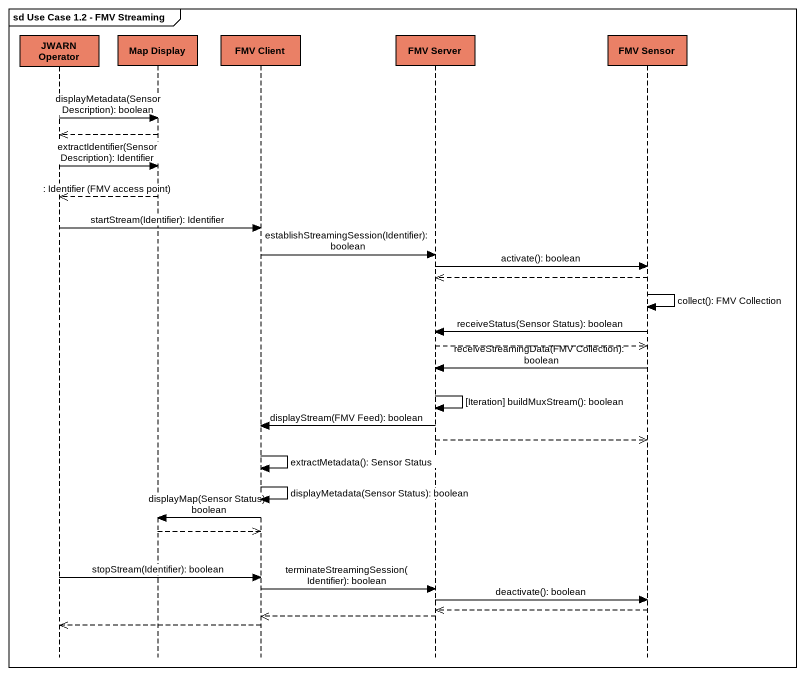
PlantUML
@startuml
mainframe sd Use Case 1.2 - FMV Streaming
hide footbox
participant "JWARN Operator" as JWARN_Operator #EA8066
participant "Map Display" as Map_Display #EA8066
participant "FMV Client" as FMV_Client #EA8066
participant "FMV Server" as FMV_Server #EA8066
participant "FMV Sensor" as FMV_Sensor #EA8066

JWARN_Operator -> Map_Display : displayMetadata(Sensor Description): boolean
Map_Display -->> JWARN_Operator
JWARN_Operator -> Map_Display : extractIdentifier(Sensor Description): Identifier
Map_Display -->> JWARN_Operator : : Identifier (FMV access point)
JWARN_Operator -> FMV_Client : startStream(Identifier): Identifier
FMV_Client -> FMV_Server : establishStreamingSession(Identifier): boolean
FMV_Server -> FMV_Sensor : activate(): boolean
FMV_Sensor -->> FMV_Server
FMV_Sensor -> FMV_Sensor : collect(): FMV Collection
FMV_Sensor -> FMV_Server : receiveStatus(Sensor Status): boolean
FMV_Server -->> FMV_Sensor
FMV_Sensor -> FMV_Server : receiveStreamingData(FMV Collection): boolean
FMV_Server -> FMV_Server : [Iteration] buildMuxStream(): boolean
FMV_Server -> FMV_Client : displayStream(FMV Feed): boolean
FMV_Server -->> FMV_Sensor
FMV_Client -> FMV_Client : extractMetadata(): Sensor Status
FMV_Client -> FMV_Client : displayMetadata(Sensor Status): boolean
FMV_Client -> Map_Display : displayMap(Sensor Status): boolean
Map_Display -->> FMV_Client
JWARN_Operator -> FMV_Client : stopStream(Identifier): boolean
FMV_Client -> FMV_Server : terminateStreamingSession(Identifier): boolean
FMV_Server -> FMV_Sensor : deactivate(): boolean
FMV_Sensor -->> FMV_Server
FMV_Server -->> FMV_Client
FMV_Client -->> JWARN_Operator
@enduml
